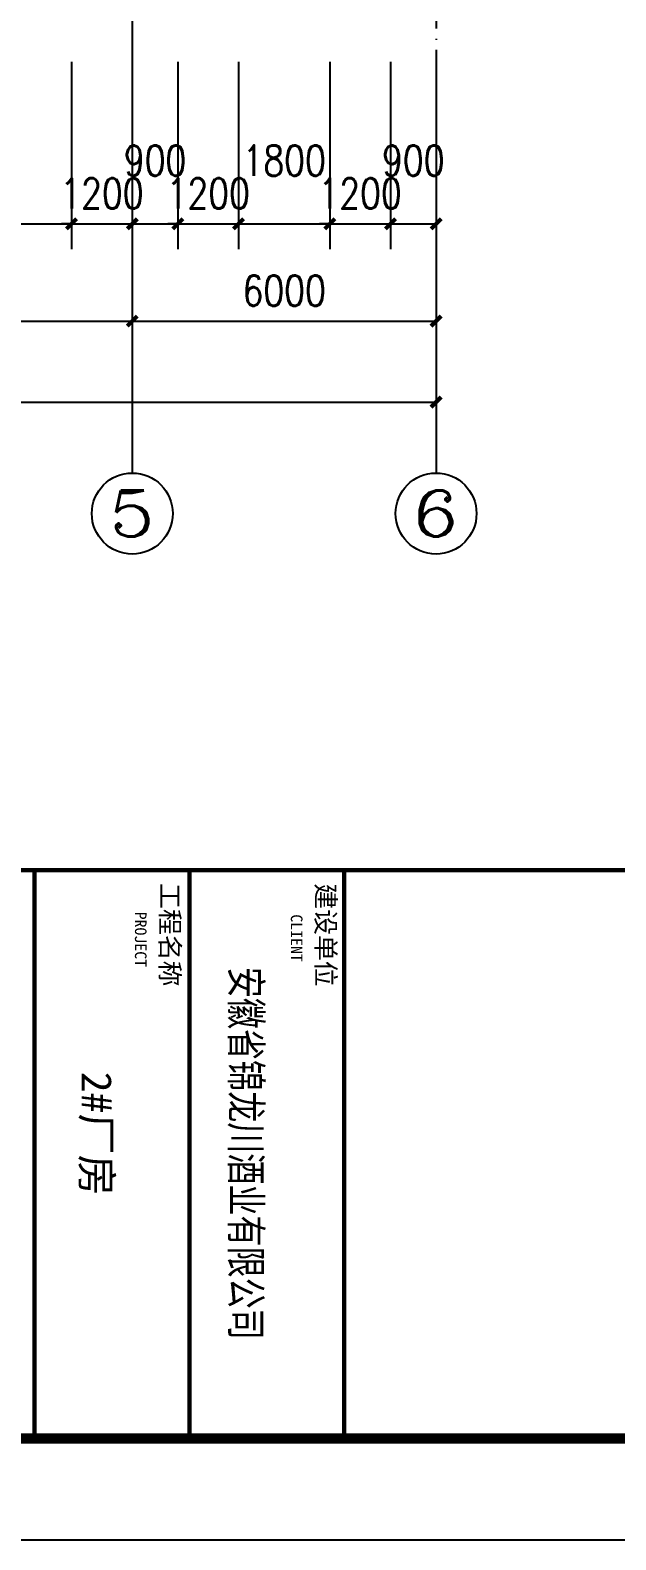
# Model space of a CAD drawing. Extents: x 31695611 to 39053694, y -59225 to 904195.
# Drawn here: x 38449890 to 38461458, y 755595 to 785411 of the extents above; entities that cross this region are included whole.
import ezdxf
from ezdxf.enums import TextEntityAlignment as Align

# ---------------------------------------------------------------- set-up
doc = ezdxf.new("R2010")
doc.units = 0
doc.header["$LTSCALE"] = 1000
doc.header["$MEASUREMENT"] = 0
doc.linetypes.add('ACAD_ISO04W100', pattern=[30.5, 24, -3, 0.5, -3])
doc.linetypes.add('DOTE', pattern=[2.42, 2, -0.2, 0.02, -0.2])
doc.layers.get('0').update_dxf_attribs({"linetype": 'CONTINUOUS'})
doc.layers.get('DEFPOINTS').update_dxf_attribs({"linetype": 'CONTINUOUS'})
for name, color, linetype in [('AXIS', 3, 'CONTINUOUS'), ('AXIS_TEXT', 7, 'CONTINUOUS'), ('DOTE', 1, 'ACAD_ISO04W100'), ('PUB_TAB', 7, 'CONTINUOUS'), ('PUB_TEXT', 7, 'CONTINUOUS'), ('PUB_TITLE', 4, 'CONTINUOUS')]:
    doc.layers.add(name, color=color, linetype=linetype)
doc.styles.add('_TCH_AXIS', font='COMPLEX', dxfattribs={"bigfont": 'GBCBIG'})
doc.styles.add('COMPLEX', font='COMPLEX')
doc.styles.add('DIM_FONT', font='SIMPLEX.shx', dxfattribs={"width": 0.8})
doc.styles.add('STYLE-黑体', font='simhei.ttf')
doc.styles.add('TQ', font='')
doc.styles.get('TQ').set_extended_font_data('SimSun')
doc.dimstyles.new('DIMN200', dxfattribs={"dimscale": 2, "dimtxt": 300, "dimasz": 100, "dimexe": 250, "dimexo": 300, "dimgap": 150, "dimtad": 1, "dimdec": 0, "dimzin": 0, "dimtxsty": 'DIM_FONT', "dimblk": 'ARCHTICK', "dimcen": 0.09, "dimclrt": 7, "dimazin": 3, "dimtfac": 1, "dimtdec": 0, "dimtix": 1, "dimtmove": 0, "dimatfit": 3, "dimtolj": 1, "dimtzin": 0})

# ---------------------------------------------------------------- blocks, each defined once
blk = doc.blocks.new('TK')
at = {"layer": 'PUB_TITLE', "const_width": 42.5}
for points in [[(31008732, -52688), (31008732, -92688)], [(31008732, -71271), (31014342, -71271)], [(31008732, -72801), (31014342, -72801)], [(31008732, -74331), (31014342, -74331)]]:
    blk.add_lwpolyline(points, dxfattribs=at)
at = {"layer": 'PUB_TEXT', "attachment_point": 1, "style": 'TQ'}
for s, insert, char_height, width in [('建设单位', (31008862, -71361), 187, 1111.8), ('CLIENT', (31009168, -71684), 114.8, 2399.55), ('工程名称', (31008860, -72899), 187, 1111.8), ('PROJECT', (31009142, -73224), 114.8, 2399.55)]:
    blk.add_mtext(s, dxfattribs=dict(at, insert=insert, char_height=char_height, width=width))
blk = doc.blocks.new('_ARCHTICK')
at = {"color": 0, "linetype": 'BYBLOCK', "const_width": 0.4}
blk.add_lwpolyline([(-0.5, -0.5), (0.5, 0.5)], dxfattribs=at)
blk = doc.blocks.new('*D286')
at = {"layer": 'AXIS', "color": 0}
for p, q in [((38447107, 784786), (38447107, 781086)), ((38450707, 784786), (38450707, 781086)), ((38447107, 781586), (38450707, 781586))]:
    blk.add_line(p, q, dxfattribs=at)
at = {"layer": 'DEFPOINTS', "color": 0}
for p in [(38447107, 785386), (38450707, 785386), (38450707, 781586)]:
    blk.add_point(p, dxfattribs=at)
at = {"layer": 'AXIS', "color": 0, "xscale": 200, "yscale": 200, "zscale": 200, "rotation": 180}
blk.add_blockref('_ARCHTICK', (38447107, 781586), dxfattribs=at)
at = {"layer": 'AXIS', "color": 0, "xscale": 200, "yscale": 200, "zscale": 200}
blk.add_blockref('_ARCHTICK', (38450707, 781586), dxfattribs=at)
at = {"layer": 'AXIS', "color": 7, "insert": (38448907, 782186), "char_height": 600, "attachment_point": 5, "style": 'DIM_FONT'}
blk.add_mtext('\\A1;3600', dxfattribs=at)
blk = doc.blocks.new('*D287')
at = {"layer": 'AXIS', "color": 0}
for p, q in [((38450707, 784786), (38450707, 781086)), ((38451907, 784786), (38451907, 781086)), ((38450707, 781586), (38450507, 781586)), ((38450707, 781586), (38451907, 781586)), ((38451907, 781586), (38452107, 781586))]:
    blk.add_line(p, q, dxfattribs=at)
at = {"layer": 'DEFPOINTS', "color": 0}
for p in [(38450707, 785386), (38451907, 785386), (38451907, 781586)]:
    blk.add_point(p, dxfattribs=at)
at = {"layer": 'AXIS', "color": 0, "xscale": 200, "yscale": 200, "zscale": 200}
blk.add_blockref('_ARCHTICK', (38450707, 781586), dxfattribs=at)
at = {"layer": 'AXIS', "color": 0, "xscale": 200, "yscale": 200, "zscale": 200, "rotation": 180}
blk.add_blockref('_ARCHTICK', (38451907, 781586), dxfattribs=at)
at = {"layer": 'AXIS', "color": 7, "insert": (38451307, 782186), "char_height": 600, "attachment_point": 5, "style": 'DIM_FONT'}
blk.add_mtext('\\A1;1200', dxfattribs=at)
blk = doc.blocks.new('*D288')
at = {"layer": 'AXIS', "color": 0}
for p, q in [((38451907, 784786), (38451907, 781086)), ((38452807, 784786), (38452807, 781086)), ((38451907, 781586), (38452807, 781586))]:
    blk.add_line(p, q, dxfattribs=at)
at = {"layer": 'DEFPOINTS', "color": 0}
for p in [(38451907, 785386), (38452807, 785386), (38452807, 781586)]:
    blk.add_point(p, dxfattribs=at)
at = {"layer": 'AXIS', "color": 0, "xscale": 200, "yscale": 200, "zscale": 200, "rotation": 180}
blk.add_blockref('_ARCHTICK', (38451907, 781586), dxfattribs=at)
at = {"layer": 'AXIS', "color": 0, "xscale": 200, "yscale": 200, "zscale": 200}
blk.add_blockref('_ARCHTICK', (38452807, 781586), dxfattribs=at)
at = {"layer": 'AXIS', "color": 7, "insert": (38452357, 782836), "char_height": 600, "attachment_point": 5, "style": 'DIM_FONT'}
blk.add_mtext('\\A1;900', dxfattribs=at)
blk = doc.blocks.new('*D289')
at = {"layer": 'AXIS', "color": 0}
for p, q in [((38452807, 784786), (38452807, 781086)), ((38454007, 784786), (38454007, 781086)), ((38452807, 781586), (38452607, 781586)), ((38452807, 781586), (38454007, 781586)), ((38454007, 781586), (38454207, 781586))]:
    blk.add_line(p, q, dxfattribs=at)
at = {"layer": 'DEFPOINTS', "color": 0}
for p in [(38452807, 785386), (38454007, 785386), (38454007, 781586)]:
    blk.add_point(p, dxfattribs=at)
at = {"layer": 'AXIS', "color": 0, "xscale": 200, "yscale": 200, "zscale": 200}
blk.add_blockref('_ARCHTICK', (38452807, 781586), dxfattribs=at)
at = {"layer": 'AXIS', "color": 0, "xscale": 200, "yscale": 200, "zscale": 200, "rotation": 180}
blk.add_blockref('_ARCHTICK', (38454007, 781586), dxfattribs=at)
at = {"layer": 'AXIS', "color": 7, "insert": (38453407, 782186), "char_height": 600, "attachment_point": 5, "style": 'DIM_FONT'}
blk.add_mtext('\\A1;1200', dxfattribs=at)
blk = doc.blocks.new('*D290')
at = {"layer": 'AXIS', "color": 0}
for p, q in [((38454007, 784786), (38454007, 781086)), ((38455807, 784786), (38455807, 781086)), ((38454007, 781586), (38455807, 781586))]:
    blk.add_line(p, q, dxfattribs=at)
at = {"layer": 'DEFPOINTS', "color": 0}
for p in [(38454007, 785386), (38455807, 785386), (38455807, 781586)]:
    blk.add_point(p, dxfattribs=at)
at = {"layer": 'AXIS', "color": 0, "xscale": 200, "yscale": 200, "zscale": 200, "rotation": 180}
blk.add_blockref('_ARCHTICK', (38454007, 781586), dxfattribs=at)
at = {"layer": 'AXIS', "color": 0, "xscale": 200, "yscale": 200, "zscale": 200}
blk.add_blockref('_ARCHTICK', (38455807, 781586), dxfattribs=at)
at = {"layer": 'AXIS', "color": 7, "insert": (38454907, 782836), "char_height": 600, "attachment_point": 5, "style": 'DIM_FONT'}
blk.add_mtext('\\A1;1800', dxfattribs=at)
blk = doc.blocks.new('*D291')
at = {"layer": 'AXIS', "color": 0}
for p, q in [((38455807, 784786), (38455807, 781086)), ((38457007, 784786), (38457007, 781086)), ((38455807, 781586), (38455607, 781586)), ((38455807, 781586), (38457007, 781586)), ((38457007, 781586), (38457207, 781586))]:
    blk.add_line(p, q, dxfattribs=at)
at = {"layer": 'DEFPOINTS', "color": 0}
for p in [(38455807, 785386), (38457007, 785386), (38457007, 781586)]:
    blk.add_point(p, dxfattribs=at)
at = {"layer": 'AXIS', "color": 0, "xscale": 200, "yscale": 200, "zscale": 200}
blk.add_blockref('_ARCHTICK', (38455807, 781586), dxfattribs=at)
at = {"layer": 'AXIS', "color": 0, "xscale": 200, "yscale": 200, "zscale": 200, "rotation": 180}
blk.add_blockref('_ARCHTICK', (38457007, 781586), dxfattribs=at)
at = {"layer": 'AXIS', "color": 7, "insert": (38456407, 782186), "char_height": 600, "attachment_point": 5, "style": 'DIM_FONT'}
blk.add_mtext('\\A1;1200', dxfattribs=at)
blk = doc.blocks.new('*D292')
at = {"layer": 'AXIS', "color": 0}
for p, q in [((38457007, 784786), (38457007, 781086)), ((38457907, 784786), (38457907, 781086)), ((38457007, 781586), (38457907, 781586))]:
    blk.add_line(p, q, dxfattribs=at)
at = {"layer": 'DEFPOINTS', "color": 0}
for p in [(38457007, 785386), (38457907, 785386), (38457907, 781586)]:
    blk.add_point(p, dxfattribs=at)
at = {"layer": 'AXIS', "color": 0, "xscale": 200, "yscale": 200, "zscale": 200, "rotation": 180}
blk.add_blockref('_ARCHTICK', (38457007, 781586), dxfattribs=at)
at = {"layer": 'AXIS', "color": 0, "xscale": 200, "yscale": 200, "zscale": 200}
blk.add_blockref('_ARCHTICK', (38457907, 781586), dxfattribs=at)
at = {"layer": 'AXIS', "color": 7, "insert": (38457457, 782836), "char_height": 600, "attachment_point": 5, "style": 'DIM_FONT'}
blk.add_mtext('\\A1;900', dxfattribs=at)
blk = doc.blocks.new('*D620')
at = {"layer": 'AXIS', "color": 0}
for p, q in [((38445907, 784065), (38445907, 779165)), ((38451907, 784065), (38451907, 779165)), ((38445907, 779665), (38451907, 779665))]:
    blk.add_line(p, q, dxfattribs=at)
at = {"layer": 'DEFPOINTS', "color": 0}
for p in [(38445907, 784665), (38451907, 784665), (38451907, 779665)]:
    blk.add_point(p, dxfattribs=at)
at = {"layer": 'AXIS', "color": 0, "xscale": 200, "yscale": 200, "zscale": 200, "rotation": 180}
blk.add_blockref('_ARCHTICK', (38445907, 779665), dxfattribs=at)
at = {"layer": 'AXIS', "color": 0, "xscale": 200, "yscale": 200, "zscale": 200}
blk.add_blockref('_ARCHTICK', (38451907, 779665), dxfattribs=at)
at = {"layer": 'AXIS', "color": 7, "insert": (38448907, 780265), "char_height": 600, "attachment_point": 5, "style": 'DIM_FONT'}
blk.add_mtext('\\A1;6000', dxfattribs=at)
blk = doc.blocks.new('*D621')
at = {"layer": 'AXIS', "color": 0}
for p, q in [((38451907, 784065), (38451907, 779165)), ((38457907, 784065), (38457907, 779165)), ((38451907, 779665), (38457907, 779665))]:
    blk.add_line(p, q, dxfattribs=at)
at = {"layer": 'DEFPOINTS', "color": 0}
for p in [(38451907, 784665), (38457907, 784665), (38457907, 779665)]:
    blk.add_point(p, dxfattribs=at)
at = {"layer": 'AXIS', "color": 0, "xscale": 200, "yscale": 200, "zscale": 200, "rotation": 180}
blk.add_blockref('_ARCHTICK', (38451907, 779665), dxfattribs=at)
at = {"layer": 'AXIS', "color": 0, "xscale": 200, "yscale": 200, "zscale": 200}
blk.add_blockref('_ARCHTICK', (38457907, 779665), dxfattribs=at)
at = {"layer": 'AXIS', "color": 7, "insert": (38454907, 780265), "char_height": 600, "attachment_point": 5, "style": 'DIM_FONT'}
blk.add_mtext('\\A1;6000', dxfattribs=at)
blk = doc.blocks.new('*D622')
at = {"layer": 'AXIS', "color": 0}
for p, q in [((38427907, 784065), (38427907, 777565)), ((38457907, 784065), (38457907, 777565)), ((38427907, 778065), (38457907, 778065))]:
    blk.add_line(p, q, dxfattribs=at)
at = {"layer": 'DEFPOINTS', "color": 0}
for p in [(38427907, 784665), (38457907, 784665), (38457907, 778065)]:
    blk.add_point(p, dxfattribs=at)
at = {"layer": 'AXIS', "color": 0, "xscale": 200, "yscale": 200, "zscale": 200, "rotation": 180}
blk.add_blockref('_ARCHTICK', (38427907, 778065), dxfattribs=at)
at = {"layer": 'AXIS', "color": 0, "xscale": 200, "yscale": 200, "zscale": 200}
blk.add_blockref('_ARCHTICK', (38457907, 778065), dxfattribs=at)
at = {"layer": 'AXIS', "color": 7, "insert": (38442907, 778665), "char_height": 600, "attachment_point": 5, "style": 'DIM_FONT'}
blk.add_mtext('\\A1;30000', dxfattribs=at)
blk = doc.blocks.new('_AXISO')
blk.add_circle((0, 0), 0.5)
at = {"layer": 'AXIS_TEXT', "style": 'COMPLEX', "width": 1.041667}
blk.add_attdef('A', text='', height=0.56, dxfattribs=at).set_placement((-0.25, -0.28), (0.25, -0.28), align=Align.FIT)

msp = doc.modelspace()

# ---------------------------------------------------------------- linework, layer by layer
at = {"layer": 'AXIS'}
for p, q in [((38451906.7, 784664.7), (38451906.7, 776664.7)), ((38457906.7, 784664.7), (38457906.7, 776664.7))]:
    msp.add_line(p, q, dxfattribs=at)
at = {"layer": 'DOTE', "linetype": 'DOTE'}
for p, q in [((38457906.7, 884242.1), (38457906.7, 784664.7)), ((38451906.7, 788258.5), (38451906.7, 784664.7))]:
    msp.add_line(p, q, dxfattribs=at)
at = {"layer": 'PUB_TITLE'}
msp.add_lwpolyline([(38411259.9, 755595.5), (38495259.9, 755595.5), (38495259.9, 904195.5), (38411259.9, 904195.5)], close=True, dxfattribs=at)
at = {"layer": 'PUB_TITLE', "const_width": 200}
msp.add_lwpolyline([(38413259.9, 757595.5), (38493259.9, 757595.5), (38493259.9, 899195.5), (38413259.9, 899195.5)], close=True, dxfattribs=at)

# ---------------------------------------------------------------- block references
at = {"xscale": 2, "yscale": 2, "zscale": 2, "rotation": 270}
msp.add_blockref('TK', (38598636.7, 62786284.7), dxfattribs=at)
msp.add_blockref('TK', (38598636.7, 62786284.7), dxfattribs=at)
at = {"layer": 'AXIS'}
ref = msp.add_blockref('_AXISO', (38451906.7, 775864.7), dxfattribs=dict(at, xscale=1600, yscale=1600, zscale=1600))
ref.add_attrib('A', '5', dxfattribs={"layer": 'AXIS_TEXT', "height": 905.1, "style": '_TCH_AXIS', "width": 1.5}).set_placement((38451454.2, 775412.1), (38452359.3, 775412.1), align=Align.FIT)
ref = msp.add_blockref('_AXISO', (38457906.7, 775864.7), dxfattribs=dict(at, xscale=1600, yscale=1600, zscale=1600))
ref.add_attrib('A', '6', dxfattribs={"layer": 'AXIS_TEXT', "height": 905.1, "style": '_TCH_AXIS', "width": 1.5}).set_placement((38457454.2, 775412.1), (38458359.3, 775412.1), align=Align.FIT)

# ---------------------------------------------------------------- texts
at = {"layer": 'PUB_TAB', "style": 'STYLE-黑体'}
for s, width, p in [('安徽省锦龙川酒业有限公司', 0.75, (38453857.2, 763228.5)), ('2#厂房', 1.000119, (38450904.1, 763610.9))]:
    msp.add_text(s, height=600, rotation=270, dxfattribs=dict(at, width=width)).set_placement(p, align=Align.CENTER)

# ---------------------------------------------------------------- dimensions: what is measured, and where the dimension line sits
at = {"layer": 'AXIS'}
for p1, p2, distance, picture, middle in [((38447106.8, 785386.2), (38450706.7, 785386.2), -3800, '*D286', (38448906.7, 782186.2)), ((38450706.7, 785386.2), (38451906.7, 785386.2), -3800, '*D287', (38451306.7, 782186.2)), ((38452806.7, 785386.2), (38454006.7, 785386.2), -3800, '*D289', (38453406.7, 782186.2)), ((38455806.7, 785386.2), (38457006.7, 785386.2), -3800, '*D291', (38456406.7, 782186.2)), ((38427906.7, 784664.7), (38457906.7, 784664.7), -6600, '*D622', (38442906.7, 778664.7)), ((38445906.7, 784664.7), (38451906.7, 784664.7), -5000, '*D620', (38448906.7, 780264.7)), ((38451906.7, 784664.7), (38457906.7, 784664.7), -5000, '*D621', (38454906.7, 780264.7))]:
    dim = msp.add_aligned_dim(p1=p1, p2=p2, distance=distance, dimstyle='DIMN200', dxfattribs=at)
    dim.commit()
    dim.dimension.update_dxf_attribs({"geometry": picture, "text_midpoint": middle})
for base, p1, p2, picture, middle in [((38452806.7, 781586.2), (38451906.7, 785386.2), (38452806.7, 785386.2), '*D288', (38452356.7, 782836.2)), ((38455806.7, 781586.2), (38454006.7, 785386.2), (38455806.7, 785386.2), '*D290', (38454906.7, 782836.2)), ((38457906.7, 781586.2), (38457006.7, 785386.2), (38457906.7, 785386.2), '*D292', (38457456.7, 782836.2))]:
    dim = msp.add_linear_dim(base=base, p1=p1, p2=p2, angle=0.00001, dimstyle='DIMN200', dxfattribs=at)
    dim.commit()
    dim.dimension.update_dxf_attribs({"geometry": picture, "text_midpoint": middle, "dimtype": 129})

doc.saveas('drawing.dxf')
